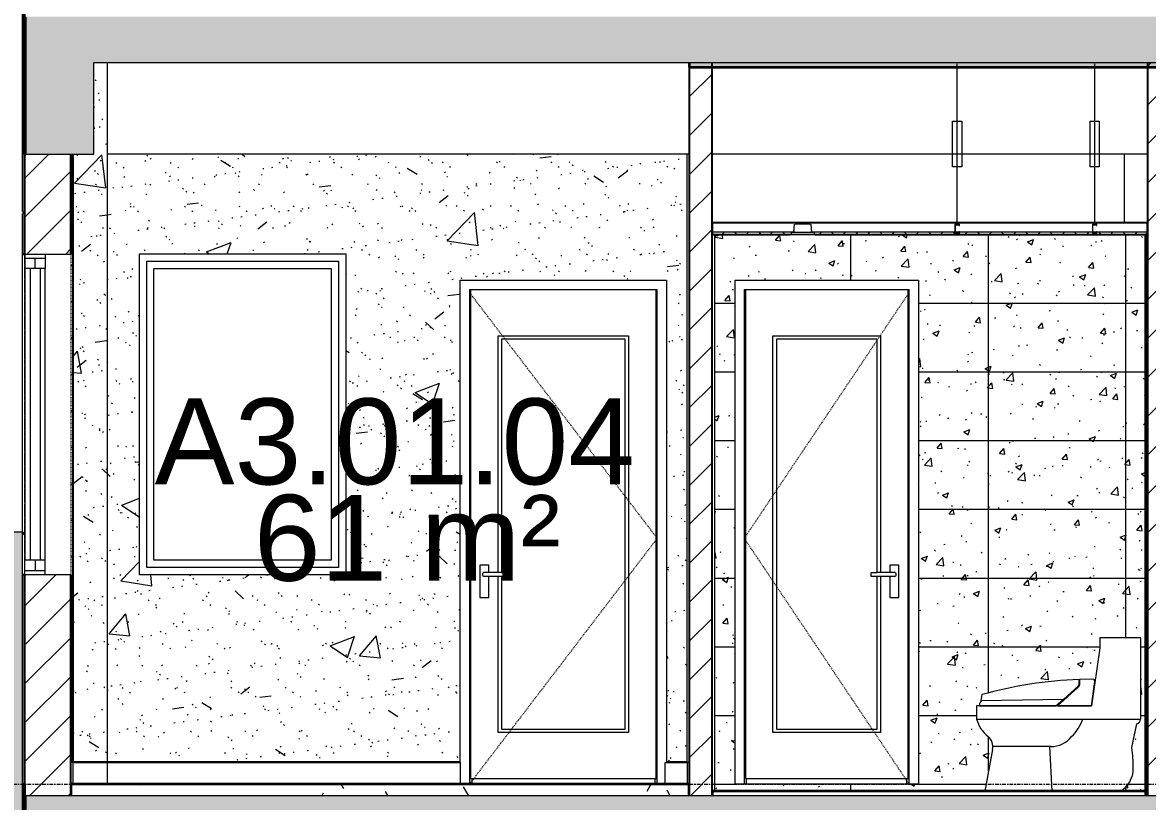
# Model space of a CAD drawing. Header units: millimetres. Extents: x -92143 to -2058, y -8802 to 35300.
# Drawn here: x -78248 to -73337, y 2125 to 5525 of the extents above; entities that cross this region are included whole.
import ezdxf

# ---------------------------------------------------------------- set-up
doc = ezdxf.new("R2010")
doc.units = ezdxf.units.MM
for name, pattern in [('1 NÉT CALL OUT', [6, 3, -3]), ('Centre', [31.75, 6.35, -4.7625, 15.875, -4.7625]), ('Dash', [6.35, 3.175, -3.175]), ('Grid Line', [22.225, 12.7, -3.175, 3.175, -3.175])]:
    doc.linetypes.add(name, pattern=pattern)
for name, color, linetype, lineweight in [('0-1', 7, 'Continuous', 5), ('A-AREA-IDEN', 2, 'Continuous', 9), ('A-CLNG-1', 250, 'Continuous', 25), ('A-CLNG-2', 7, 'Continuous', 9), ('A-CLNG-PATT-1', 9, 'Continuous', 9), ('A-DETL-GENF', 92, 'Continuous', 9), ('A-DETL-GENF-1', 7, 'Continuous', 9), ('A-DETL-GENF-HDLN-1', 7, 'Dash', 9), ('A-DETL-THIN', 151, 'Continuous', 9), ('A-DOOR', 31, 'Continuous', 9), ('A-DOOR-1', 7, 'Continuous', 9), ('A-FLOR-1', 10, 'Continuous', 35), ('A-FLOR-HRAL', 11, 'Continuous', 9), ('A-FLOR-HRAL-1', 253, 'Continuous', 18), ('A-FLOR-HRAL-2', 9, 'Continuous', 9), ('A-FLOR-LEVL-2', 51, 'Centre', 9), ('A-FLOR-PATT-1', 7, 'Continuous', 9), ('A-FLOR-PATT-2', 67, 'Continuous', 9), ('A-GLAZ', 151, 'Continuous', 9), ('A-GLAZ-1', 7, 'Continuous', 9), ('A-GLAZ-2', 7, '1 NÉT CALL OUT', 9), ('A-GLAZ-3', 151, 'Continuous', 18), ('A-GLAZ-4', 55, '1 NÉT CALL OUT', 9), ('A-WALL', 113, 'Continuous', 9), ('A-WALL-1', 7, 'Continuous', 9), ('A-WALL-2', 250, 'Continuous', 25), ('A-WALL-3', 113, 'Continuous', 25), ('A-WALL-PATT-1', 7, 'Continuous', 9), ('A-WALL-PATT-2', 9, 'Continuous', 9), ('A-WALL-PATT-3', 111, 'Continuous', 5), ('A-WALL-PATT-4', 111, 'Continuous', 9), ('E-LITE-EQPM', 33, 'Continuous', 9), ('E-LITE-EQPM-1', 7, 'Continuous', 9), ('I-WALL', 2, 'Continuous', 9), ('I-WALL-1', 250, 'Continuous', 25), ('I-WALL-2', 7, 'Continuous', 9), ('P-SANR-FIXT', 6, 'Continuous', 9), ('P-SANR-FIXT-1', 7, 'Continuous', 9), ('S-BEAM-1', 12, 'Continuous', 5), ('S-BEAM-2', 7, 'Continuous', 9), ('S-BEAM-3', 10, 'Continuous', 35), ('S-COLS-1', 7, 'Continuous', 9), ('S-GRID-1', 1, 'Grid Line', 9)]:
    doc.layers.add(name, color=color, linetype=linetype, lineweight=lineweight)
doc.styles.add('Arial', font='arial.ttf', dxfattribs={"height": 375})
pattern_1 = [(45, (-51987.05, 14125), (-84.8528, 84.8528), [])]
pattern_2 = [(50, (-51987.05, 14125), (1093.104, -95.634), [114.3, -1257.3]), (355, (-51987, 14125), (-211.457, 1146.34), [91.44, -1005.84]), (100.451, (-51896, 14117), (881.656, 1050.7), [97.14, -1068.54]), (46.184, (-51987, 14429.8), (1626.475, -252.257), [171.45, -1885.95]), (96.636, (-51851.5, 14408.8), (1424.42, 1484.565), [145.71, -1602.81]), (351.184, (-51987, 14429.8), (1424.43, 1484.55), [137.16, -1508.76]), (21, (-51834.65, 14353.6), (909.686, -613.59), [114.3, -1257.3]), (326, (-51834.7, 14353.6), (370.812, 1105.13), [91.44, -1005.84]), (71.451, (-51758.8, 14302.5), (1280.503, 491.528), [97.14, -1068.54]), (37.5, (-51987.05, 14125), (18.5313, 507.3303), [50.292, -943.356, 50.292, -970.788, -1009.65]), (37.5, (-51987.05, 14125), (18.5313, 507.3303), [-2014.728, 50.292, -959.358]), (7.5, (-51987.05, 14125), (400.918, 601.084), [50.292, -531.876, 50.292, -920.496, -384.81]), (7.5, (-51987.05, 14125), (400.918, 601.084), [-1552.956, 50.292, -334.518]), (327.5, (-52326.9, 14125), (813.545, -34.374), [50.292, -330.708, 50.292, -1138.428, -1577.34]), (327.5, (-52326.9, 14125), (813.545, -34.374), [-1569.72, 50.292, -1527.048]), (317.5, (-52479.3, 14125), (888.775, 152.56), [50.292, -445.008, 50.292, -739.14, -1120.14]), (317.5, (-52479.3, 14125), (888.775, 152.56), [-1284.732, 50.292, -1069.848])]
pattern_3 = [(37.5, (-51987.05, 14125), (-4.79953, 146.8239), [5.029, -110.795, 5.029, -124.511, -123.825]), (37.5, (-51987.05, 14125), (-4.79953, 146.8239), [-245.364, 5.029, -118.796]), (7.5, (-51987.05, 14125), (134.8574, 215.0472), [5.029, -57.455, 5.029, -99.365, -40.005]), (7.5, (-51987.05, 14125), (134.8574, 215.0472), [-166.878, 5.029, -34.976]), (327.5, (-52080.78, 14125), (237.29776, 0.4316), [5.029, -33.071, 5.029, -132.131, -179.07]), (327.5, (-52080.78, 14125), (237.29776, 0.4316), [-175.26, 5.029, -174.041]), (317.5, (-52080.78, 14125), (229.067, 66.8792), [5.029, -14.021, 5.029, -84.887, -102.87]), (317.5, (-52080.78, 14125), (229.067, 66.8792), [-108.966, 5.029, -97.841])]
pattern_4 = [(0, (-51987.05, 14125), (609.6, 152.4), [50.292, -406.908, 50.292, -406.908, -2438.4]), (0, (-51987.05, 14125), (609.6, 152.4), [-914.4, 50.292, -864.108, 50.292, -406.908, -1066.8]), (0, (-51987.05, 14125), (609.6, 152.4), [-2286, 50.292, -254.508, 50.292, -711.708]), (120, (-51758.45, 14201.2), (-436.7823, 451.7291), [50.292, -406.908, 50.292, -2845.308]), (120, (-51758.45, 14201.2), (-436.7823, 451.7291), [-507.492, -406.908, 50.292, -864.108, -1524]), (120, (-51758.45, 14201.2), (-436.7823, 451.7291), [-1828.8, 50.292, -406.908, 50.292, -1016.508]), (120, (-51758.45, 14201.2), (-436.7823, 451.7291), [-2336.292, -254.508, 50.292, -711.708]), (240, (-51682.25, 14506), (-172.8177, -604.1291), [50.292, -406.908, 50.292, -406.908, -2438.4]), (240, (-51682.25, 14506), (-172.8177, -604.1291), [-914.4, 50.292, -864.108, 50.292, -406.908, -1066.8]), (240, (-51682.25, 14506), (-172.8177, -604.1291), [-2286, 50.292, -254.508, 50.292, -711.708])]

# ---------------------------------------------------------------- blocks, each defined once
blk = doc.blocks.new('NCV_TKTC_KET CAU_rvt-1-TKCS_MẶT CẮT E')
at = {"layer": 'A-FLOR-PATT-1'}
blk.add_hatch(color=256, dxfattribs=at).paths.add_polyline_path([(-78233.3, 5380), (-78233.3, 5550), (-78236.9, 5550), (-78236.9, 5380)])
h = blk.add_hatch(color=256, dxfattribs=at)
h.paths.add_polyline_path([(-49461.4, 5330), (-48635.6, 5330), (-48635.6, 5350), (-50536.9, 5350), (-50536.9, 5330), (-50078, 5330)])
h.paths.add_polyline_path([(-20336.9, 5330), (-20336.9, 5350), (-22235.3, 5350), (-22235.3, 5330), (-20484.2, 5330)])
h.paths.add_polyline_path([(-73236.9, 5330), (-73236.9, 5350), (-75336.9, 5350), (-75336.9, 5330), (-73506.3, 5330)])
h.paths.add_polyline_path([(-66936.9, 5330), (-65032.3, 5330), (-65032.3, 5350), (-66936.9, 5350)])
h.paths.add_polyline_path([(-48433.3, 5330), (-48433.3, 5350), (-48435.6, 5350), (-48435.6, 5330)])
h.paths.add_polyline_path([(-22435.3, 5330), (-22435.3, 5350), (-22438.4, 5350), (-22438.4, 5330)])
h.paths.add_polyline_path([(-28536.9, 5330), (-28536.9, 5350), (-30435.3, 5350), (-30435.3, 5330), (-29115.7, 5330)])
h.paths.add_polyline_path([(-42336.9, 5330), (-40434.4, 5330), (-40434.4, 5350), (-42336.9, 5350)])
h.paths.add_polyline_path([(-58736.9, 5330), (-56833.3, 5330), (-56833.3, 5350), (-58736.9, 5350)])
h.paths.add_polyline_path([(-30638.4, 5330), (-30635.3, 5330), (-30635.3, 5350), (-30638.4, 5350)])
h = blk.add_hatch(color=256, dxfattribs=at)
h.paths.add_polyline_path([(-78236.9, 1980), (-78233.3, 1980.2), (-78233.3, 2150), (-78236.9, 2150)])
h.paths.add_polyline_path([(-37037.4, 1980), (-37036.9, 1980), (-37037.4, 2150)])
at = {"layer": 'S-BEAM-1'}
blk.add_hatch(color=256, dxfattribs=at).paths.add_polyline_path([(-78233.3, 4950), (-78233.3, 5500), (-78236.9, 5500), (-78236.9, 4950)])
at = {"layer": 'A-FLOR-1'}
for p, q in [((-78236.9, 5550), (-78236.9, 5380)), ((-78236.9, 5380), (-78233.3, 5380)), ((-75336.9, 5350), (-75336.9, 5330)), ((-75336.9, 5330), (-73236.9, 5330)), ((-78233.3, 2150), (-78236.9, 2150)), ((-78236.9, 2150), (-78236.9, 1980))]:
    blk.add_line(p, q, dxfattribs=at)
at = {"layer": 'S-BEAM-2'}
for p, q in [((-76536.9, 4950), (-77876.9, 4950)), ((-75336.9, 4950), (-76536.9, 4950)), ((-73336.9, 4950), (-75236.9, 4950))]:
    blk.add_line(p, q, dxfattribs=at)
at = {"layer": 'S-BEAM-3'}
for p, q in [((-78233.3, 5500), (-78236.9, 5500)), ((-78236.9, 5500), (-78236.9, 4950)), ((-78236.9, 4950), (-78233.3, 4950))]:
    blk.add_line(p, q, dxfattribs=at)
at = {"layer": 'S-COLS-1'}
blk.add_line((-77886.9, 2295), (-77886.9, 2300), dxfattribs=at)
blk = doc.blocks.new('DOOR_CW_01 CANH MO-PANEL KINH - DIW_01-900x2200-CỬA GỖ VÂN LAMINATE-553393-TKCS_MẶT CẮT E')
at = {"layer": 'A-DETL-GENF-HDLN-1'}
for p, q in [((-50676.9, 6673.5), (-51496.9, 7747)), ((-51496.9, 5600), (-50676.9, 6673.5))]:
    blk.add_line(p, q, dxfattribs=at)
at = {"layer": 'A-DOOR-1'}
for p, q in [((-51496.9, 7760), (-51496.9, 5600)), ((-51496.9, 7760), (-50676.9, 7760)), ((-50676.9, 5600), (-50676.9, 7760)), ((-50681.9, 7758), (-51491.9, 7758)), ((-51491.9, 7758), (-51491.9, 5626)), ((-50681.9, 5626), (-50681.9, 7758)), ((-51371.9, 6524.5), (-51371.9, 7558)), ((-51371.9, 7558), (-50801.9, 7558)), ((-51356.9, 7543), (-51356.9, 6524.5)), ((-50816.9, 7543), (-51356.9, 7543)), ((-50816.9, 5841), (-50816.9, 7543)), ((-50801.9, 7558), (-50801.9, 5826)), ((-51412.2, 6556), (-51451.7, 6556)), ((-51451.7, 6556), (-51451.7, 6416)), ((-51412.2, 6524.5), (-51412.2, 6556)), ((-51356.9, 6524.5), (-51431.9, 6524.5)), ((-51356.9, 6507.5), (-51431.9, 6507.5)), ((-51412.2, 6416), (-51412.2, 6507.5)), ((-51371.9, 5826), (-51371.9, 6507.5)), ((-51356.9, 6524.5), (-51331.1, 6524.5)), ((-51356.9, 6507.5), (-51356.9, 5841)), ((-51331.1, 6507.5), (-51356.9, 6507.5)), ((-51331.1, 6524.5), (-51331.1, 6507.5)), ((-51451.7, 6416), (-51412.2, 6416)), ((-50801.9, 5826), (-51371.9, 5826)), ((-51356.9, 5841), (-50816.9, 5841)), ((-51536.9, 5695), (-51536.9, 5700)), ((-50636.9, 5700), (-50636.9, 5695)), ((-51491.9, 5626), (-50681.9, 5626)), ((-51486.9, 5626), (-51486.9, 5600)), ((-50686.9, 5626), (-50686.9, 5600))]:
    blk.add_line(p, q, dxfattribs=at)
for start, end in [(90, 180), (180, 270)]:
    blk.add_arc((-51431.9, 6516), 8.5, start, end, dxfattribs=at)
blk = doc.blocks.new('DOOR_CW_01 CANH MO-PANEL KINH - DIG_02-800x2200-CỬA NHÔM KÍNH-401063-TKCS_MẶT CẮT E')
at = {"layer": 'A-DETL-GENF-HDLN-1'}
for p, q in [((-50297.3, 6673.5), (-49577.3, 7747)), ((-49577.3, 5600), (-50297.3, 6673.5))]:
    blk.add_line(p, q, dxfattribs=at)
at = {"layer": 'A-DOOR-1'}
for p, q in [((-50297.3, 7760), (-50297.3, 5600)), ((-50297.3, 7760), (-49577.3, 7760)), ((-49577.3, 5600), (-49577.3, 7760)), ((-50292.3, 7758), (-50292.3, 5626)), ((-49582.3, 7758), (-50292.3, 7758)), ((-49582.3, 5626), (-49582.3, 7758)), ((-50172.3, 7558), (-49702.3, 7558)), ((-50172.3, 5826), (-50172.3, 7558)), ((-49717.3, 7543), (-50157.3, 7543)), ((-50157.3, 7543), (-50157.3, 5841)), ((-49717.3, 6524.5), (-49717.3, 7543)), ((-49702.3, 7558), (-49702.3, 6524.5)), ((-49662.1, 6556), (-49662.1, 6524.5)), ((-49622.6, 6556), (-49662.1, 6556)), ((-49622.6, 6416), (-49622.6, 6556)), ((-49743.2, 6524.5), (-49717.3, 6524.5)), ((-49743.2, 6507.5), (-49743.2, 6524.5)), ((-49717.3, 6507.5), (-49743.2, 6507.5)), ((-49642.3, 6524.5), (-49717.3, 6524.5)), ((-49717.3, 5841), (-49717.3, 6507.5)), ((-49642.3, 6507.5), (-49717.3, 6507.5)), ((-49702.3, 6507.5), (-49702.3, 5826)), ((-49662.1, 6507.5), (-49662.1, 6416)), ((-49662.1, 6416), (-49622.6, 6416)), ((-49702.3, 5826), (-50172.3, 5826)), ((-50157.3, 5841), (-49717.3, 5841)), ((-50292.3, 5626), (-49582.3, 5626)), ((-50287.3, 5600), (-50287.3, 5626)), ((-49587.3, 5600), (-49587.3, 5626))]:
    blk.add_line(p, q, dxfattribs=at)
for start, end in [(0, 90), (270, 360)]:
    blk.add_arc((-49642.3, 6516), 8.5, start, end, dxfattribs=at)
blk = doc.blocks.new('M_Fixed - 900 x 1400-553215-TKCS_MẶT CẮT E')
at = {"layer": 'A-GLAZ-1'}
for p, q in [((-53204.9, 3147), (-53204.9, 4483)), ((-53204.9, 4483), (-52368.9, 4483)), ((-52368.9, 4483), (-52368.9, 3147)), ((-53173.9, 3178), (-53173.9, 4452)), ((-53173.9, 4452), (-52399.9, 4452)), ((-52399.9, 4452), (-52399.9, 3178)), ((-52368.9, 3147), (-53204.9, 3147)), ((-52399.9, 3178), (-53173.9, 3178))]:
    blk.add_line(p, q, dxfattribs=at)
blk = doc.blocks.new('TOILET - TOILET-348229-TKCS_MẶT CẮT E')
at = {"layer": 'P-SANR-FIXT-1'}
for p, q in [((-48735.6, 6238.8), (-48735.6, 6196.1)), ((-48556.6, 6238.8), (-48735.6, 6238.8)), ((-48556.6, 5884.5), (-48556.6, 6238.8)), ((-48735.6, 6196.1), (-48772.1, 5942.7)), ((-48825.8, 6040.7), (-48825.8, 6057.1)), ((-48762.2, 6059.4), (-48823, 6057.8)), ((-48772.1, 5942.7), (-48756.8, 6048.9)), ((-48756.8, 6048.9), (-48760.2, 6058.1)), ((-49251, 5991.3), (-49254.7, 5965.3)), ((-48830.9, 6022.1), (-48920.2, 5942.7)), ((-48892.8, 5971.6), (-48829.5, 6027.8)), ((-48772.1, 5942.7), (-49273.5, 5942.7)), ((-49273.5, 5942.7), (-49273.5, 5884.5)), ((-49260.4, 5950.7), (-49260.4, 5942.7)), ((-49260.4, 5942.7), (-48926.9, 5942.7)), ((-49254.7, 5965.3), (-48892.8, 5971.6)), ((-48894.8, 5970), (-49253.9, 5963.7)), ((-48926.9, 5942.7), (-48894.8, 5970)), ((-48920.2, 5942.7), (-48772.1, 5942.7)), ((-49273.5, 5884.5), (-48556.6, 5884.5)), ((-48596, 5760.8), (-48574.2, 5863.3)), ((-48559.8, 5884.5), (-48556.6, 5884.5)), ((-49204, 5751.5), (-49237.9, 5570)), ((-48948.9, 5764.9), (-49202.5, 5764.9)), ((-48943.9, 5570), (-48954.1, 5764.9))]:
    blk.add_line(p, q, dxfattribs=at)
for centre, radius, start, end in [((-48763.6, 4249.5), 1808.7, 91.9695, 105.6338), ((-48850.1, 6040.7), 24.3, 328, 0), ((-50067.9, 6068.4), 1244.9, 358.5564, 359.5142), ((-48762.2, 6057.2), 2.2, 24.5161, 91.4839), ((-48847.1, 6039.8), 24, 312.6549, 353.3451), ((-49228.4, 5943), 32.8, 140.9297, 166.5514), ((-49128.9, 5924.8), 150, 195.5839, 230.9413), ((-49003.8, 5954.4), 206.2, 314.8639, 340.1683), ((-48578.4, 5881.7), 18.9, 283, 8.4414), ((-49259.2, 5764.2), 56.7, 347.0587, 50.9413), ((-48948.9, 5881.3), 116.3, 270, 321.1214), ((-49152.3, 5674.2), 563, 359.4277, 8.8404), ((-48706, 5669.8), 116.7, 300.6227, 359.4277)]:
    blk.add_arc(centre, radius, start, end, dxfattribs=at)
blk = doc.blocks.new('LIC_10-ĐÈN LED DOWNLIGHT ÂM TRẦN_ P_6W_ ÁNH SÁNG 4000K - LIC_10-ĐÈN LED DOWNLIGHT ÂM TRẦN_ P_6W_ ÁNH SÁNG 4000K-V2-TKCS_MẶT CẮT E')
at = {"layer": 'E-LITE-EQPM-1'}
for p, q in [((-41887.9, 8009), (-41887.9, 8000)), ((-41791, 8009), (-41882.9, 8009)), ((-41874.5, 8045), (-41877, 8009)), ((-41804.5, 8045), (-41869.4, 8045)), ((-41796.9, 8009), (-41799.4, 8045)), ((-41785.9, 8000), (-41785.9, 8009)), ((-41896.9, 8000), (-41896.9, 7998)), ((-41896.9, 7998), (-41891, 7998)), ((-41776.9, 7998), (-41896.9, 7998)), ((-41895.8, 8000), (-41893.4, 8000)), ((-41893.3, 8000), (-41876.1, 8000)), ((-41782.9, 8000), (-41891, 8000)), ((-41885.5, 8000), (-41882.1, 8000)), ((-41882, 8002), (-41882, 8000)), ((-41881.1, 8000), (-41878.6, 8000)), ((-41873.6, 8000), (-41800.3, 8000)), ((-41860.6, 8000), (-41853.3, 8000)), ((-41820.5, 8000), (-41813.3, 8000)), ((-41797.7, 8000), (-41780.6, 8000)), ((-41795.3, 8000), (-41792.7, 8000)), ((-41791.9, 8000), (-41791.9, 8002)), ((-41791.8, 8000), (-41788.4, 8000)), ((-41782.9, 7998), (-41776.9, 7998)), ((-41780.5, 8000), (-41778.1, 8000)), ((-41776.9, 7998), (-41776.9, 8000))]:
    blk.add_line(p, q, dxfattribs=at)
blk = doc.blocks.new('Railing - Railing-963853-TKCS_MẶT CẮT E')
at = {"layer": 'A-FLOR-HRAL-1'}
for p, q in [((-75336.9, 2295), (-75346.9, 2295)), ((-75346.9, 2295), (-75346.9, 2200)), ((-75336.9, 2200), (-75336.9, 2295)), ((-75346.9, 2200), (-75336.9, 2200))]:
    blk.add_line(p, q, dxfattribs=at)
at = {"layer": 'A-FLOR-HRAL-2'}
for p, q in [((-75442, 2200), (-75442, 2295)), ((-75442, 2295), (-75346.9, 2295))]:
    blk.add_line(p, q, dxfattribs=at)
blk = doc.blocks.new('Railing - Railing-974336-TKCS_MẶT CẮT E')
at = {"layer": 'A-FLOR-HRAL-1'}
for p, q in [((-78026.9, 2295), (-78036.9, 2295)), ((-78036.9, 2295), (-78036.9, 2200)), ((-78026.9, 2200), (-78026.9, 2295)), ((-78036.9, 2200), (-78026.9, 2200))]:
    blk.add_line(p, q, dxfattribs=at)
at = {"layer": 'A-FLOR-HRAL-2'}
for p, q in [((-78026.9, 2295), (-77876.9, 2295)), ((-77876.9, 2200), (-77876.9, 2295)), ((-77876.9, 2295), (-76336.9, 2295)), ((-76336.9, 2295), (-76336.9, 2200))]:
    blk.add_line(p, q, dxfattribs=at)
blk = doc.blocks.new('NCV_TKTC_TANG 1_rvt-1-TKCS_MẶT CẮT E')
at = {"layer": 'A-CLNG-PATT-1'}
h = blk.add_hatch(dxfattribs=at)
h.set_pattern_fill('FP_4', color=256, style=0, pattern_type=2)
h.set_pattern_definition([(45, (-51987.05, 14125), (-53.033, 53.033), []), (135, (-51987.05, 14125), (-53.033, -53.033), [])])
h.paths.add_polyline_path([(-73506.3, 4600), (-73336.9, 4600), (-73336.9, 4610), (-73557.4, 4610), (-73557.4, 4605), (-73577.4, 4605), (-73577.4, 4610), (-74157.4, 4610), (-74157.4, 4605), (-74177.4, 4605), (-74177.4, 4610), (-74795.5, 4609), (-74795.5, 4600), (-73532.4, 4600)])
h.paths.add_polyline_path([(-75236.9, 4600), (-74888.4, 4600), (-74887.9, 4609), (-75236.9, 4610)])
h.paths.add_polyline_path([(-74159.9, 4607.5), (-74159.9, 4610), (-74174.9, 4610), (-74174.9, 4607.5)])
h.paths.add_polyline_path([(-73559.9, 4607.5), (-73559.9, 4610), (-73574.9, 4610), (-73574.9, 4607.5)])
at = {"layer": 'A-FLOR-PATT-2'}
h = blk.add_hatch(dxfattribs=at)
h.set_pattern_fill('FP_2', color=256, style=0, pattern_type=2)
h.set_pattern_definition(pattern_4)
h.paths.add_polyline_path([(-75355.9, 2150), (-75336.9, 2150), (-75336.9, 2200), (-78036.9, 2200), (-78036.9, 2150), (-75972.5, 2150)])
at = {"layer": 'A-WALL-PATT-1'}
h = blk.add_hatch(dxfattribs=at)
h.set_pattern_fill('FP_5', color=256, style=0, pattern_type=2)
h.set_pattern_definition([(45, (-51987.05, 14125), (-79.5495, 79.5495), [])])
h.paths.add_polyline_path([(-78036.9, 2300), (-78026.9, 2300), (-78026.9, 4950), (-78036.9, 4950), (-78036.9, 2325.3)])
at = {"layer": 'A-WALL-PATT-2'}
h = blk.add_hatch(dxfattribs=at)
h.set_pattern_fill('FP_7', color=256, style=0, pattern_type=2)
h.set_pattern_definition(pattern_2)
h.paths.add_polyline_path([(-78026.9, 2300), (-77876.9, 2300), (-77876.9, 5350), (-77935.7, 5350), (-77936.9, 4950), (-78026.9, 4950), (-78026.9, 2325.3)])
h = blk.add_hatch(dxfattribs=at)
h.set_pattern_fill('FP_6', color=256, style=0, pattern_type=2)
h.set_pattern_definition(pattern_3)
h.paths.add_polyline_path([(-78026.9, 2300), (-77876.9, 2300), (-77876.9, 5350), (-77935.7, 5350), (-77936.9, 4950), (-78026.9, 4950), (-78026.9, 2325.3)])
h = blk.add_hatch(dxfattribs=at)
h.set_pattern_fill('FP_1', color=256, style=0, pattern_type=2)
h.set_pattern_definition(pattern_1)
h.paths.add_polyline_path([(-75336.9, 2150), (-75236.9, 2150), (-75236.9, 5350), (-75336.9, 5350), (-75336.9, 2325.3)])
h = blk.add_hatch(dxfattribs=at)
h.set_pattern_fill('FP_1', color=256, style=0, pattern_type=2)
h.set_pattern_definition(pattern_1)
h.paths.add_polyline_path([(-73336.9, 2150), (-73236.9, 2150), (-73236.9, 5350), (-73336.9, 5350), (-73336.9, 2325.3)])
h = blk.add_hatch(dxfattribs=at)
h.set_pattern_fill('FP_7', color=256, style=0, pattern_type=2)
h.set_pattern_definition(pattern_2)
h.paths.add_polyline_path([(-75346.9, 2300), (-75346.9, 4950), (-77876.9, 4950), (-77876.9, 2300), (-76337, 2300), (-76337, 4400), (-75437, 4400), (-75437, 2300), (-75355.9, 2300)])
h.paths.add_polyline_path([(-76836.9, 3115), (-77736.9, 3115), (-77736.9, 4515), (-76836.9, 4515), (-76836.9, 3542.7)])
h = blk.add_hatch(dxfattribs=at)
h.set_pattern_fill('FP_6', color=256, style=0, pattern_type=2)
h.set_pattern_definition(pattern_3)
h.paths.add_polyline_path([(-75346.9, 2300), (-75346.9, 4950), (-77876.9, 4950), (-77876.9, 2300), (-76337, 2300), (-76337, 4400), (-75437, 4400), (-75437, 2300), (-75355.9, 2300)])
h.paths.add_polyline_path([(-76836.9, 3115), (-77736.9, 3115), (-77736.9, 4515), (-76836.9, 4515), (-76836.9, 3542.7)])
h = blk.add_hatch(dxfattribs=at)
h.set_pattern_fill('FP_18', color=256, style=0, pattern_type=2)
h.set_pattern_definition([(50, (-51987.05, 14125), (273.276, -23.909), [28.575, -314.325]), (355, (-51987.05, 14125), (-52.8646, 286.585), [22.86, -251.46]), (100.451, (-51964.28, 14123), (220.4138, 262.6745), [24.285, -267.135]), (46.184, (-51987.05, 14201.2), (406.6187, -63.0646), [42.862, -471.487]), (96.636, (-51953.17, 14195.94), (356.104, 371.1414), [36.428, -400.703]), (351.184, (-51987.05, 14201.2), (356.1075, 371.138), [34.29, -377.19]), (21, (-51948.95, 14182.15), (227.4212, -153.3982), [28.575, -314.325]), (326, (-51948.95, 14182.15), (92.7027, 276.2822), [22.86, -251.46]), (71.451, (-51930, 14169.37), (320.1254, 122.8816), [24.285, -267.135]), (37.5, (-51987.05, 14125), (4.6325, 126.8326), [5.029, -243.383, 5.029, -250.241, -252.413]), (37.5, (-51987.05, 14125), (4.6325, 126.8326), [-503.682, 5.029, -247.383]), (7.5, (-51987.05, 14125), (100.22916, 150.2711), [5.029, -140.513, 5.029, -237.668, -96.203]), (7.5, (-51987.05, 14125), (100.22916, 150.2711), [-388.239, 5.029, -91.173]), (327.5, (-52072.01, 14125), (203.38684, -8.5935), [5.029, -90.221, 5.029, -292.151, -394.335]), (327.5, (-52072.01, 14125), (203.38684, -8.5935), [-392.43, 5.029, -389.306]), (317.5, (-52110.11, 14125), (222.1944, 38.1398), [5.029, -118.796, 5.029, -192.329, -280.035]), (317.5, (-52110.11, 14125), (222.1944, 38.1398), [-321.183, 5.029, -275.006])])
h.paths.add_polyline_path([(-75226.9, 2170), (-74047.5, 2170), (-74012.1, 2364.1), (-74013.5, 2376.8), (-74017.6, 2388.5), (-74024.2, 2399.3), (-74055.6, 2431.2), (-74071.8, 2455.8), (-74083.1, 2484.5), (-74083.1, 2542.7), (-74070, 2542.7), (-74070, 2550.7), (-74063.5, 2563.7), (-73704.4, 2570), (-73736.5, 2542.7), (-73729.8, 2542.7), (-73636.1, 2627.8), (-73632.9, 2637), (-73632.6, 2657.8), (-73569.8, 2658.1), (-73566.4, 2648.9), (-73545.2, 2796.1), (-73545.2, 2838.8), (-73366.2, 2838.8), (-73366.2, 2484.5), (-73369.4, 2484.5), (-73372.4, 2471.1), (-73379.4, 2464.9), (-73383.8, 2463.3), (-73405.6, 2360.8), (-73400.4, 2314.8), (-73399, 2268.2), (-73402.2, 2242.4), (-73411.2, 2217.6), (-73425.7, 2195.4), (-73444.7, 2177.1), (-73456.5, 2170), (-73346.9, 2170), (-73346.9, 4600), (-74787.9, 4600), (-74787.9, 4598), (-74896, 4598), (-74896, 4600), (-75226.9, 4600), (-75226.9, 2325.3)])
h.paths.add_polyline_path([(-74739.4, 2200), (-75137, 2200), (-75137, 4400), (-74337, 4400), (-74337, 2200)])
h.paths.add_polyline_path([(-74064.3, 2565.3), (-74060.6, 2591.3), (-73920.8, 2624.5), (-73778.7, 2646.5), (-73635.4, 2657.1), (-73636.8, 2635.7), (-73640.5, 2626.5), (-73704.4, 2571.6), (-74063.5, 2565.3)])
h = blk.add_hatch(dxfattribs=at)
h.set_pattern_fill('FP_22', color=256, style=0, pattern_type=2)
h.set_pattern_definition([(0, (-75231.94, 2200), (0, 300), []), (90, (-75231.94, 2200), (-600, 4e-14), [])])
h.paths.add_polyline_path([(-75226.9, 2170), (-74047.5, 2170), (-74012.1, 2364.1), (-74013.5, 2376.8), (-74017.6, 2388.5), (-74024.2, 2399.3), (-74055.6, 2431.2), (-74071.8, 2455.8), (-74083.1, 2484.5), (-74083.1, 2542.7), (-74070, 2542.7), (-74070, 2550.7), (-74063.5, 2563.7), (-73704.4, 2570), (-73736.5, 2542.7), (-73729.8, 2542.7), (-73636.1, 2627.8), (-73632.9, 2637), (-73632.6, 2657.8), (-73569.8, 2658.1), (-73566.4, 2648.9), (-73545.2, 2796.1), (-73545.2, 2838.8), (-73366.2, 2838.8), (-73366.2, 2484.5), (-73369.4, 2484.5), (-73372.4, 2471.1), (-73379.4, 2464.9), (-73383.8, 2463.3), (-73405.6, 2360.8), (-73400.4, 2314.8), (-73399, 2268.2), (-73402.2, 2242.4), (-73411.2, 2217.6), (-73425.7, 2195.4), (-73444.7, 2177.1), (-73456.5, 2170), (-73346.9, 2170), (-73346.9, 4600), (-74787.9, 4600), (-74787.9, 4598), (-74896, 4598), (-74896, 4600), (-75226.9, 4600), (-75226.9, 2325.3)])
h.paths.add_polyline_path([(-74739.4, 2200), (-75137, 2200), (-75137, 4400), (-74337, 4400), (-74337, 2200)])
h.paths.add_polyline_path([(-74064.3, 2565.3), (-74060.6, 2591.3), (-73920.8, 2624.5), (-73778.7, 2646.5), (-73635.4, 2657.1), (-73636.8, 2635.7), (-73640.5, 2626.5), (-73704.4, 2571.6), (-74063.5, 2565.3)])
h = blk.add_hatch(dxfattribs=at)
h.set_pattern_fill('FP_2', color=256, style=0, pattern_type=2)
h.set_pattern_definition(pattern_4)
h.paths.add_polyline_path([(-73336.9, 2150), (-73336.9, 4600), (-73346.9, 4600), (-73346.9, 2150)])
at = {"layer": 'A-CLNG-1'}
for p, q in [((-73336.9, 4650), (-75236.9, 4650)), ((-75236.9, 4650), (-75236.9, 4600)), ((-73336.9, 4600), (-73336.9, 4650)), ((-75236.9, 4600), (-74896, 4600)), ((-74787.9, 4600), (-73336.9, 4600))]:
    blk.add_line(p, q, dxfattribs=at)
at = {"layer": 'A-CLNG-2'}
for p, q in [((-74876.5, 4610), (-75236.9, 4610)), ((-74177, 4610), (-74807.4, 4610)), ((-74158.1, 4610), (-74174.9, 4610)), ((-73577, 4610), (-74157.4, 4610)), ((-73558.1, 4610), (-73574.9, 4610)), ((-73336.9, 4610), (-73557.4, 4610))]:
    blk.add_line(p, q, dxfattribs=at)
at = {"layer": 'A-FLOR-1'}
for p, q in [((-75336.9, 2200), (-78036.9, 2200)), ((-78036.9, 2200), (-78036.9, 2150)), ((-75336.9, 2150), (-75336.9, 2200)), ((-73336.9, 2170), (-75236.9, 2170)), ((-75236.9, 2170), (-75236.9, 2150)), ((-73336.9, 2150), (-73336.9, 2170))]:
    blk.add_line(p, q, dxfattribs=at)
at = {"layer": 'A-WALL-1'}
for p, q in [((-73436.9, 4650), (-73436.9, 4950)), ((-75437, 2300), (-75437, 2295))]:
    blk.add_line(p, q, dxfattribs=at)
at = {"layer": 'A-WALL-2'}
for p, q in [((-75336.9, 5350), (-75336.9, 2150)), ((-75236.9, 2150), (-75236.9, 5350)), ((-73336.9, 5350), (-73336.9, 2150))]:
    blk.add_line(p, q, dxfattribs=at)
at = {"layer": 'I-WALL-1'}
for p, q in [((-78036.9, 4950), (-78036.9, 4514.4)), ((-78026.9, 2300), (-78026.9, 4950)), ((-73346.9, 4600), (-73346.9, 2150)), ((-73336.9, 4600), (-73346.9, 4600)), ((-73336.9, 2150), (-73336.9, 4600)), ((-78036.9, 3114.4), (-78036.9, 2300)), ((-78036.9, 2300), (-78026.9, 2300))]:
    blk.add_line(p, q, dxfattribs=at)
at = {"layer": 'I-WALL-2'}
for p, q in [((-77876.9, 2300), (-77876.9, 5350)), ((-75346.9, 2300), (-75346.9, 4950)), ((-75226.9, 4600), (-75226.9, 2170)), ((-77736.9, 3115), (-77736.9, 4515)), ((-77736.9, 4515), (-76836.9, 4515)), ((-76836.9, 4515), (-76836.9, 3115)), ((-76337, 2300), (-76337, 4400)), ((-76337, 4400), (-75437, 4400)), ((-75437, 4400), (-75437, 2300)), ((-75137, 2200), (-75137, 4400)), ((-75137, 4400), (-74337, 4400)), ((-74337, 4400), (-74337, 2200)), ((-76836.9, 3115), (-77736.9, 3115)), ((-78026.9, 2300), (-77876.9, 2300)), ((-77876.9, 2300), (-76337, 2300)), ((-75437, 2300), (-75346.9, 2300)), ((-74337, 2200), (-75137, 2200))]:
    blk.add_line(p, q, dxfattribs=at)
at = {"layer": 'S-COLS-1'}
blk.add_line((-73436.9, 4650), (-73436.9, 4950), dxfattribs=at)
at = {"layer": 'A-DOOR'}
for name, p in [('DOOR_CW_01 CANH MO-PANEL KINH - DIW_01-900x2200-CỬA GỖ VÂN LAMINATE-553393-TKCS_MẶT CẮT E', (-24800, -3400)), ('DOOR_CW_01 CANH MO-PANEL KINH - DIG_02-800x2200-CỬA NHÔM KÍNH-401063-TKCS_MẶT CẮT E', (-24799.6, -3400))]:
    blk.add_blockref(name, p, dxfattribs=at)
at = {"layer": 'A-FLOR-HRAL'}
for name in ['Railing - Railing-974336-TKCS_MẶT CẮT E', 'Railing - Railing-963853-TKCS_MẶT CẮT E']:
    blk.add_blockref(name, (0, 0), dxfattribs=at)
at = {"layer": 'A-GLAZ'}
blk.add_blockref('M_Fixed - 900 x 1400-553215-TKCS_MẶT CẮT E', (-24500, 0), dxfattribs=at)
at = {"layer": 'E-LITE-EQPM'}
blk.add_blockref('LIC_10-ĐÈN LED DOWNLIGHT ÂM TRẦN_ P_6W_ ÁNH SÁNG 4000K - LIC_10-ĐÈN LED DOWNLIGHT ÂM TRẦN_ P_6W_ ÁNH SÁNG 4000K-V2-TKCS_MẶT CẮT E', (-33005, -3400), dxfattribs=at)
at = {"layer": 'P-SANR-FIXT'}
blk.add_blockref('TOILET - TOILET-348229-TKCS_MẶT CẮT E', (-24809.6, -3400), dxfattribs=at)
blk = doc.blocks.new('1_FAMILY RVT - W01-WxH 1400x1400xmm-411185-TKCS_MẶT CẮT E')
at = {"layer": 'A-GLAZ'}
for p, q in [((-78236.9, 4450.9), (-78236.9, 3177.9)), ((-78148, 3177.9), (-78148, 4450.9))]:
    blk.add_line(p, q, dxfattribs=at)
at = {"layer": 'A-GLAZ-3'}
for p, q in [((-78236.9, 4514.4), (-78036.9, 4514.4)), ((-78236.9, 4514.4), (-78236.9, 4450.9)), ((-78148, 4495.4), (-78236.9, 4495.4)), ((-78192.5, 4450.9), (-78192.5, 4495.4)), ((-78148, 4514.4), (-78148, 4450.9)), ((-78148, 4450.9), (-78236.9, 4450.9)), ((-78214.7, 4450.9), (-78214.7, 3177.9)), ((-78170.3, 4450.9), (-78170.3, 3177.9)), ((-78148, 3177.9), (-78236.9, 3177.9)), ((-78236.9, 3114.4), (-78236.9, 3177.9)), ((-78192.5, 3177.9), (-78192.5, 3133.5)), ((-78148, 3114.4), (-78148, 3177.9)), ((-78236.9, 3133.5), (-78148, 3133.5)), ((-78036.9, 3114.4), (-78236.9, 3114.4))]:
    blk.add_line(p, q, dxfattribs=at)
at = {"layer": 'A-GLAZ-4'}
for p, q in [((-78236.9, 3114.4), (-78236.9, 4514.4)), ((-78036.9, 4514.4), (-78036.9, 3114.4))]:
    blk.add_line(p, q, dxfattribs=at)
blk = doc.blocks.new('NBS_CLDPhysicalSecuritySystems_MtlMeshPnlFncngSym_CLDModsecSecurusS3_InfillPanel - NBS_CLDPhysicalSecuritySystems_MtlMeshPnlFncngSym_CLDModsecSecurusS2_InfillPanel-2369458-TKCS_MẶT CẮT E')
at = {"layer": 'A-FLOR-HRAL'}
h = blk.add_hatch(dxfattribs=at)
h.set_pattern_fill('FP_30', color=256, style=0, pattern_type=2)
h.set_pattern_definition([(180, (-80725.255, 850), (2e-15, 13), []), (90, (-80725.255, 850), (53.74, -3e-15), [])])
h.paths.add_polyline_path([(-80573.9, 971), (-80573.9, 2850), (-80588.1, 2850), (-80588.1, 971)])
h.paths.add_polyline_path([(-80532.5, 971), (-79866.8, 971), (-79866.8, 2850), (-80532.5, 2850), (-80532.5, 1107.8)])
h.paths.add_polyline_path([(-79825.4, 971), (-79159.7, 971), (-79159.7, 2850), (-79825.4, 2850), (-79825.4, 1107.8)])
h.paths.add_polyline_path([(-79055.2, 971), (-79046.9, 971), (-79046.9, 2850), (-79118.2, 2850), (-79118.2, 971)])
h.paths.add_polyline_path([(-77745.5, 1034.3), (-77745.5, 1064.8), (-77836.9, 1064.8), (-77836.9, 1034.3), (-77822.1, 1034.3)])
h.paths.add_polyline_path([(-77668, 1034.3), (-77555.4, 1034.3), (-77555.4, 1064.8), (-77704, 1064.8), (-77704, 1034.3)])
h.paths.add_polyline_path([(-77745.5, 1134.3), (-77745.5, 1164.8), (-77836.9, 1164.8), (-77836.9, 1134.3), (-77822.1, 1134.3)])
h.paths.add_polyline_path([(-77555.4, 1134.3), (-77555.4, 1164.8), (-77704, 1164.8), (-77704, 1134.3)])
h.paths.add_polyline_path([(-77704, 1234.3), (-77555.4, 1234.3), (-77555.4, 1264.8), (-77704, 1264.8)])
h.paths.add_polyline_path([(-77836.9, 1234.3), (-77745.5, 1234.3), (-77745.5, 1264.8), (-77836.9, 1264.8)])
h.paths.add_polyline_path([(-77745.5, 1334.3), (-77745.5, 1364.8), (-77836.9, 1364.8), (-77836.9, 1334.3), (-77822.1, 1334.3)])
h.paths.add_polyline_path([(-77704, 1334.3), (-77555.4, 1334.3), (-77555.4, 1364.8), (-77704, 1364.8)])
h.paths.add_polyline_path([(-77555.4, 1434.3), (-77555.4, 1500), (-77704, 1500), (-77704, 1434.3)])
h.paths.add_polyline_path([(-77745.5, 1434.3), (-77745.5, 1500), (-77836.9, 1500), (-77836.9, 1434.3), (-77822.1, 1434.3)])
h.paths.add_polyline_path([(-78242.9, 1490), (-78242.9, 1500), (-78246.9, 1500), (-78246.9, 1490), (-78244.1, 1490)])
h.paths.add_polyline_path([(-77836.9, 1500), (-77836.9, 1550), (-77886.9, 1550), (-77886.9, 1500), (-77883.3, 1500)])
h.paths.add_polyline_path([(-77704, 2295), (-77555.4, 2295), (-77555.4, 2300), (-77704, 2300)])
h.paths.add_polyline_path([(-77877.8, 2295), (-77745.5, 2295), (-77745.5, 2300), (-77886.9, 2300), (-77886.9, 2295), (-77883.3, 2295)])
for p, q in [((-80573.9, 2850), (-80588.1, 2850)), ((-80573.9, 971), (-80573.9, 2850)), ((-80561.9, 2850), (-80573.9, 2850)), ((-80556.3, 2850), (-80561.9, 2850)), ((-80533.6, 2850), (-80556.3, 2850)), ((-80532.5, 2850), (-80533.6, 2850)), ((-79866.8, 2850), (-80532.6, 2850)), ((-80532.5, 971), (-80532.5, 2850)), ((-79866.8, 971), (-79866.8, 2850)), ((-79854.8, 2850), (-79866.8, 2850)), ((-79849.1, 2850), (-79854.8, 2850)), ((-79826.5, 2850), (-79849.1, 2850)), ((-79825.4, 2850), (-79826.5, 2850)), ((-79159.7, 2850), (-79825.5, 2850)), ((-79825.4, 971), (-79825.4, 2850)), ((-79159.7, 971), (-79159.7, 2850)), ((-79147.7, 2850), (-79159.7, 2850)), ((-79142, 2850), (-79147.7, 2850)), ((-79119.4, 2850), (-79142, 2850)), ((-79118.2, 2850), (-79119.4, 2850)), ((-79046.9, 2850), (-79118.4, 2850)), ((-79118.2, 971), (-79118.2, 2850)), ((-77745.5, 2295), (-77745.5, 2300)), ((-77704, 2295), (-77704, 2300)), ((-77555.4, 2295), (-77555.4, 2300)), ((-77745.5, 1434.2), (-77745.5, 1500)), ((-77704, 1434.2), (-77704, 1500)), ((-77555.4, 1434.2), (-77555.4, 1500)), ((-77745.5, 1334.2), (-77745.5, 1364.8)), ((-77704, 1334.2), (-77704, 1364.8)), ((-77555.4, 1334.2), (-77555.4, 1364.8)), ((-77745.5, 1234.2), (-77745.5, 1264.8)), ((-77704, 1234.2), (-77704, 1264.8)), ((-77555.4, 1234.2), (-77555.4, 1264.8)), ((-77745.5, 1134.2), (-77745.5, 1164.8)), ((-77704, 1134.2), (-77704, 1164.8)), ((-77555.4, 1134.2), (-77555.4, 1164.8)), ((-77745.5, 1034.2), (-77745.5, 1064.8)), ((-77704, 1034.2), (-77704, 1064.8)), ((-77555.4, 1034.2), (-77555.4, 1064.8)), ((-79046.9, 971), (-80588.1, 971)), ((-80556.3, 971), (-80561.1, 971)), ((-80533.6, 971), (-80556.3, 971)), ((-80532.5, 971), (-80533.6, 971)), ((-79849.1, 971), (-79854, 971)), ((-79826.5, 971), (-79849.1, 971)), ((-79825.4, 971), (-79826.5, 971)), ((-79142, 971), (-79146.9, 971)), ((-79119.4, 971), (-79142, 971)), ((-79118.2, 971), (-79119.4, 971)), ((-77540.6, 964.8), (-77540.6, 934.2)), ((-80588.1, 930), (-79046.9, 930))]:
    blk.add_line(p, q, dxfattribs=at)
blk = doc.blocks.new('Repeating Detail - THANH TREO TRẦN 700-354068-TKCS_MẶT CẮT E')
at = {"layer": 'A-DETL-GENF'}
for points in [[(-74177.4, 28405), (-74157.4, 28405), (-74157.4, 28411), (-74159.9, 28407.5), (-74174.9, 28407.5), (-74174.9, 28442.5), (-74159.9, 28442.5), (-74157.4, 28439), (-74157.4, 28445), (-74177.4, 28445)], [(-73577.4, 28405), (-73557.4, 28405), (-73557.4, 28411), (-73559.9, 28407.5), (-73574.9, 28407.5), (-73574.9, 28442.5), (-73559.9, 28442.5), (-73557.4, 28439), (-73557.4, 28445), (-73577.4, 28445)]]:
    blk.add_hatch(color=256, dxfattribs=at).paths.add_polyline_path(points)
for p, q in [((-74167.4, 28445), (-74167.4, 29145)), ((-73567.4, 28445), (-73567.4, 29145)), ((-74187.4, 28895), (-74147.4, 28895)), ((-74187.4, 28695), (-74187.4, 28895)), ((-74147.4, 28895), (-74147.4, 28695)), ((-73587.4, 28895), (-73547.4, 28895)), ((-73587.4, 28695), (-73587.4, 28895)), ((-73547.4, 28895), (-73547.4, 28695)), ((-74147.4, 28695), (-74187.4, 28695)), ((-73547.4, 28695), (-73587.4, 28695)), ((-74157.4, 28445), (-74177.4, 28445)), ((-74177.4, 28445), (-74177.4, 28405)), ((-74157.4, 28445), (-74177.4, 28445)), ((-74177.4, 28445), (-74177.4, 28405)), ((-74174.9, 28442.5), (-74159.9, 28442.5)), ((-74174.9, 28407.5), (-74174.9, 28442.5)), ((-74174.9, 28407.5), (-74174.9, 28442.5)), ((-74174.9, 28442.5), (-74159.9, 28442.5)), ((-74159.9, 28442.5), (-74159.9, 28439)), ((-74159.9, 28442.5), (-74159.9, 28439)), ((-74159.9, 28439), (-74157.4, 28439)), ((-74159.9, 28439), (-74157.4, 28439)), ((-74157.4, 28439), (-74157.4, 28445)), ((-74157.4, 28439), (-74157.4, 28445)), ((-73557.4, 28445), (-73577.4, 28445)), ((-73577.4, 28445), (-73577.4, 28405)), ((-73557.4, 28445), (-73577.4, 28445)), ((-73577.4, 28445), (-73577.4, 28405)), ((-73574.9, 28442.5), (-73559.9, 28442.5)), ((-73574.9, 28407.5), (-73574.9, 28442.5)), ((-73574.9, 28407.5), (-73574.9, 28442.5)), ((-73574.9, 28442.5), (-73559.9, 28442.5)), ((-73559.9, 28442.5), (-73559.9, 28439)), ((-73559.9, 28442.5), (-73559.9, 28439)), ((-73559.9, 28439), (-73557.4, 28439)), ((-73559.9, 28439), (-73557.4, 28439)), ((-73557.4, 28439), (-73557.4, 28445)), ((-73557.4, 28439), (-73557.4, 28445)), ((-74177.4, 28405), (-74157.4, 28405)), ((-74177.4, 28405), (-74157.4, 28405)), ((-74159.9, 28407.5), (-74174.9, 28407.5)), ((-74159.9, 28407.5), (-74174.9, 28407.5)), ((-74157.4, 28411), (-74159.9, 28411)), ((-74159.9, 28411), (-74159.9, 28407.5)), ((-74157.4, 28411), (-74159.9, 28411)), ((-74159.9, 28411), (-74159.9, 28407.5)), ((-74157.4, 28405), (-74157.4, 28411)), ((-74157.4, 28405), (-74157.4, 28411)), ((-73577.4, 28405), (-73557.4, 28405)), ((-73577.4, 28405), (-73557.4, 28405)), ((-73559.9, 28407.5), (-73574.9, 28407.5)), ((-73559.9, 28407.5), (-73574.9, 28407.5)), ((-73557.4, 28411), (-73559.9, 28411)), ((-73559.9, 28411), (-73559.9, 28407.5)), ((-73557.4, 28411), (-73559.9, 28411)), ((-73559.9, 28411), (-73559.9, 28407.5)), ((-73557.4, 28405), (-73557.4, 28411)), ((-73557.4, 28405), (-73557.4, 28411))]:
    blk.add_line(p, q, dxfattribs=at)

msp = doc.modelspace()

# ---------------------------------------------------------------- hatches: boundary and pattern name
at = {"layer": 'A-DETL-GENF-1'}
msp.add_hatch(color=256, dxfattribs=at).paths.add_polyline_path([(-17236.9, 4950), (-17236.9, 5550), (-78233.3, 5550), (-78233.3, 4950), (-77935.7, 4950), (-77935.7, 5350), (-73233.6, 5350), (-73233.6, 5150), (-73033.3, 5150), (-73033.3, 5350), (-70108.5, 5350), (-70108.5, 5100), (-69708.5, 5100), (-69708.5, 5350), (-65032.3, 5350), (-65032.3, 5150), (-64832.3, 5150), (-64832.3, 5350), (-61933.6, 5350), (-61933.6, 5100), (-61533.6, 5100), (-61533.6, 5350), (-56833.3, 5350), (-56833.3, 5150), (-56633.3, 5150), (-56633.3, 5350), (-53733.2, 5350), (-53733.2, 5100), (-53333.2, 5100), (-53333.2, 5350), (-48635.6, 5350), (-48635.6, 5150), (-48435.6, 5150), (-48435.6, 5350), (-45535.3, 5350), (-45535.3, 5100), (-45134.4, 5100), (-45134.4, 5350), (-40434.4, 5350), (-40434.4, 5150), (-40234.4, 5150), (-40234.4, 5350), (-37436.9, 5350), (-37436.9, 5100), (-37037.4, 5100), (-37037.4, 5350), (-33860.3, 5350), (-33860.3, 5100), (-33436.9, 5100), (-33436.9, 5350), (-30635.3, 5350), (-30635.3, 5150), (-30435.3, 5150), (-30435.3, 5350), (-25735.7, 5350), (-25735.7, 5100), (-25335.7, 5100), (-25335.7, 5350), (-22435.3, 5350), (-22435.3, 5150), (-22235.3, 5150), (-22235.3, 5350), (-17535.3, 5350), (-17535.3, 4950)])
h = msp.add_hatch(color=256, dxfattribs=at)
h.paths.add_polyline_path([(-78233.3, 1550), (-77935.7, 1550), (-77935.7, 1950), (-73233.6, 1950), (-73233.6, 1750), (-73033.3, 1750), (-73033.3, 1950), (-70108.5, 1950), (-70108.5, 1700), (-69708.5, 1700), (-69708.5, 1950), (-65032.3, 1950), (-65032.3, 1750), (-64832.3, 1750), (-64832.3, 1950), (-61933.6, 1950), (-61933.6, 1700), (-61533.6, 1700), (-61533.6, 1950), (-56833.3, 1950), (-56833.3, 1750), (-56633.3, 1750), (-56633.3, 1950), (-53733.2, 1950), (-53733.2, 1700), (-53333.2, 1700), (-53333.2, 1950), (-48635.6, 1950), (-48635.6, 1750), (-48435.6, 1750), (-48435.6, 1950), (-45535.3, 1950), (-45535.3, 1700), (-45134.4, 1700), (-45134.4, 1950), (-40434.4, 1950), (-40434.4, 1750), (-40234.4, 1750), (-40234.4, 1950), (-37436.9, 1950), (-37436.9, 1700), (-37037.4, 1700), (-37037.4, 2150), (-78233.3, 2150), (-78233.3, 1716.5)])
h.paths.add_polyline_path([(-17236.9, 1550), (-17236.9, 2151.9), (-33836.9, 2151.9), (-33836.9, 1700), (-33436.9, 1700), (-33436.9, 1950), (-30635.3, 1950), (-30635.3, 1750), (-30435.3, 1750), (-30435.3, 1950), (-25735.7, 1950), (-25735.7, 1700), (-25335.7, 1700), (-25335.7, 1950), (-22435.3, 1950), (-22435.3, 1750), (-22235.3, 1750), (-22235.3, 1950), (-17535.3, 1950), (-17535.3, 1550), (-17401.6, 1550)])
at = {"layer": 'A-WALL-PATT-3'}
msp.add_hatch(color=256, dxfattribs=at).paths.add_polyline_path([(-79046.9, 350), (-78246.9, 350), (-78246.9, 3300), (-79046.9, 3300), (-79046.9, 499.1)])
at = {"layer": 'A-WALL-PATT-4'}
h = msp.add_hatch(dxfattribs=at)
h.set_pattern_fill('FP_1', color=256, style=0, pattern_type=2)
h.set_pattern_definition(pattern_1)
h.paths.add_polyline_path([(-78036.9, 2150), (-78036.9, 3114.4), (-78236.9, 3114.4), (-78236.9, 2150), (-78130.4, 2150)])
h.paths.add_polyline_path([(-78236.9, 4514.4), (-78036.9, 4514.4), (-78036.9, 4950), (-78233.3, 4950), (-78233.3, 5400), (-78236.9, 5400), (-78236.9, 4760.2)])

# ---------------------------------------------------------------- linework, layer by layer
at = {"layer": 'A-DETL-THIN'}
for p, q in [((-78233.3, 5550), (-78233.3, 4950)), ((-77935.7, 4950), (-77935.7, 5350)), ((-77935.7, 5350), (-73233.6, 5350)), ((-78233.3, 4950), (-77935.7, 4950)), ((-37037.4, 2150), (-78233.3, 2150)), ((-78233.3, 2150), (-78233.3, 1550))]:
    msp.add_line(p, q, dxfattribs=at)
at = {"layer": 'A-FLOR-LEVL-2'}
msp.add_line((-92142.8, 2200), (-5549.7, 2200), dxfattribs=at)
at = {"layer": 'A-WALL'}
for p, q in [((-78236.9, 5400), (-78236.9, 4514.4)), ((-78236.9, 4514.4), (-78236.9, 5400)), ((-78246.9, 3300), (-78246.9, 4514.4)), ((-78246.9, 3300), (-78242.9, 3300)), ((-78242.9, 3290), (-78242.9, 3300)), ((-78246.9, 3114.4), (-78246.9, 3290)), ((-78242.9, 3290), (-78246.9, 3290)), ((-78236.9, 3114.4), (-78236.9, 2200)), ((-78236.9, 2200), (-78236.9, 3114.4))]:
    msp.add_line(p, q, dxfattribs=at)
at = {"layer": 'A-WALL-3'}
for p, q in [((-78246.9, 5600), (-78246.9, 4700)), ((-78236.9, 5400), (-78236.9, 5600)), ((-78233.3, 5400), (-78236.9, 5400)), ((-78036.9, 4514.4), (-78036.9, 4950)), ((-78246.9, 4700), (-78242.9, 4700)), ((-78242.9, 4690), (-78246.9, 4690)), ((-78246.9, 4690), (-78246.9, 4514.4)), ((-78242.9, 4700), (-78242.9, 4690)), ((-78246.9, 4514.4), (-78236.9, 4514.4)), ((-78246.9, 3114.4), (-78246.9, 2200)), ((-78236.9, 3114.4), (-78246.9, 3114.4)), ((-78036.9, 2150), (-78036.9, 3114.4)), ((-78236.9, 2200), (-78246.9, 2200)), ((-78246.9, 2200), (-78246.9, 1550)), ((-78236.9, 2200), (-78236.9, 2150)), ((-78236.9, 2000), (-78236.9, 2200)), ((-78236.9, 2150), (-78233.3, 2150))]:
    msp.add_line(p, q, dxfattribs=at)
at = {"layer": 'I-WALL'}
for p, q in [((-78246.9, 3300), (-79046.9, 3300)), ((-78246.9, 3290), (-78246.9, 3300))]:
    msp.add_line(p, q, dxfattribs=at)
at = {"layer": 'S-GRID-1'}
msp.add_line((-78236.9, -3701.5), (-78236.9, 30542.5), dxfattribs=at)

# ---------------------------------------------------------------- block references
at = {"layer": '0-1'}
for name in ['NCV_TKTC_KET CAU_rvt-1-TKCS_MẶT CẮT E', 'NCV_TKTC_TANG 1_rvt-1-TKCS_MẶT CẮT E']:
    msp.add_blockref(name, (0, 0), dxfattribs=at)
at = {"layer": 'A-DETL-GENF'}
msp.add_blockref('Repeating Detail - THANH TREO TRẦN 700-354068-TKCS_MẶT CẮT E', (0, -23800), dxfattribs=at)
at = {"layer": 'A-FLOR-HRAL'}
msp.add_blockref('NBS_CLDPhysicalSecuritySystems_MtlMeshPnlFncngSym_CLDModsecSecurusS3_InfillPanel - NBS_CLDPhysicalSecuritySystems_MtlMeshPnlFncngSym_CLDModsecSecurusS2_InfillPanel-2369458-TKCS_MẶT CẮT E', (0, 0), dxfattribs=at)
at = {"layer": 'A-GLAZ-2'}
msp.add_blockref('1_FAMILY RVT - W01-WxH 1400x1400xmm-411185-TKCS_MẶT CẮT E', (0, 0), dxfattribs=at)

# ---------------------------------------------------------------- texts
at = {"layer": 'A-AREA-IDEN', "char_height": 375, "line_spacing_factor": 0.936439, "style": 'Arial'}
for s, insert, width, attachment_point in [('\\pt7.5,15,22.5,30,37.5,45,52.5,60,67.5,75,82.5,90,97.5,105,112.5,120,127.5,135,142.5,150,157.5,165,172.5,180,187.5,195,202.5,210,217.5,225,232.5,240;A3.01.04', (-76622.7, 3503.8), 2094, 8), ('\\pt7.5,15,22.5,30,37.5,45,52.5,60,67.5,75,82.5,90,97.5,105,112.5,120,127.5,135,142.5,150,157.5,165,172.5,180,187.5,195,202.5,210,217.5,225,232.5,240;61 m²', (-76568.4, 3273.3), 1359, 5)]:
    msp.add_mtext(s, dxfattribs=dict(at, insert=insert, width=width, attachment_point=attachment_point))

doc.saveas('drawing.dxf')
